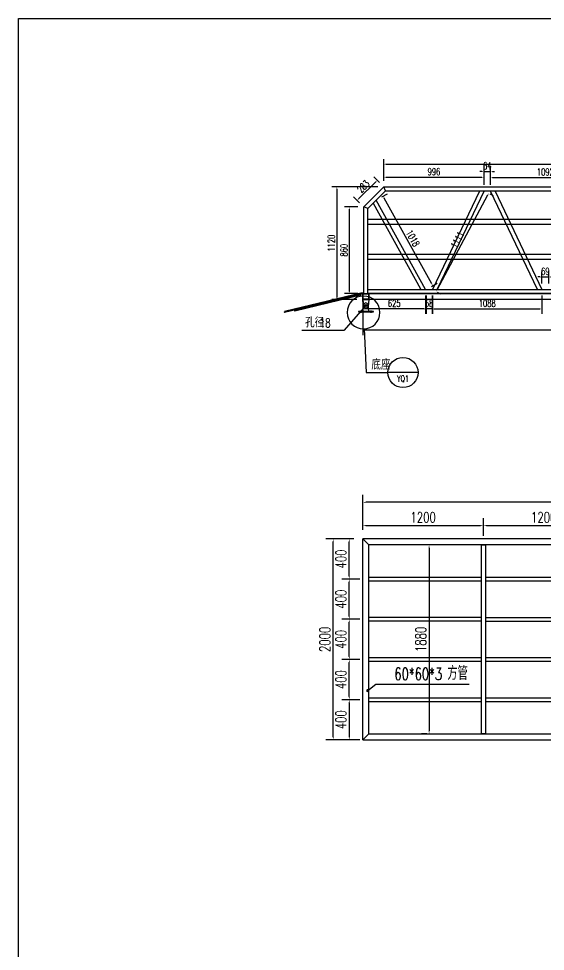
# Model space of a CAD drawing. Header units: millimetres. Extents: x -1003406 to 3312184, y 81337 to 716393.
# Drawn here: x 1114456 to 1119697, y 439920 to 449201 of the extents above; entities that cross this region are included whole.
import ezdxf
from ezdxf.enums import TextEntityAlignment as Align

# ---------------------------------------------------------------- set-up
doc = ezdxf.new("R2010")
doc.units = ezdxf.units.MM
doc.header["$LTSCALE"] = 10
doc.linetypes.add('CENTER2', pattern=[28.575, 19.05, -3.175, 3.175, -3.175])
doc.layers.get('0').update_dxf_attribs({"linetype": 'CONTINUOUS'})
doc.layers.get('Defpoints').update_dxf_attribs({"linetype": 'CONTINUOUS'})
for name, color, linetype in [('DIM_IDEN', 3, 'CONTINUOUS'), ('DIM_LEAD', 3, 'CONTINUOUS'), ('PKNG-SIGN', 7, 'CONTINUOUS'), ('PUB_TEXT', 7, 'CONTINUOUS')]:
    doc.layers.add(name, color=color, linetype=linetype)
doc.styles.add('_TCH_DIM', font='SIMPLEX', dxfattribs={"bigfont": 'GBCBIG'})
doc.styles.add('_TCH_LABEL', font='COMPLEX', dxfattribs={"bigfont": 'GBCBIG'})
doc.styles.get("Standard").update_dxf_attribs({"font": 'simplex.shx', "width": 0.7, "bigfont": 'hztxt.shx'})
doc.styles.add('STANDARD_T3', font='simplex.shx', dxfattribs={"width": 0.7, "bigfont": 'gbcbig.shx'})
doc.dimstyles.new('W&&20', dxfattribs={"dimtxt": 70, "dimasz": 20, "dimexe": 50, "dimexo": 60, "dimgap": 20, "dimtad": 1, "dimdec": 0, "dimzin": 0, "dimdsep": 46, "dimtxsty": 'STANDARD_T3', "dimcen": 0.09, "dimclrd": 1, "dimclre": 1, "dimclrt": 7, "dimazin": 2, "dimtfac": 1, "dimtdec": 0, "dimtix": 1, "dimtmove": 2, "dimatfit": 3, "dimfxl": 100, "dimtolj": 1, "dimtzin": 0, "dimarcsym": 0})
doc.dimstyles.new('W&&30', dxfattribs={"dimtxt": 105, "dimasz": 30, "dimexe": 75, "dimexo": 90, "dimgap": 30, "dimtad": 1, "dimdec": 0, "dimzin": 0, "dimdsep": 46, "dimtxsty": 'STANDARD_T3', "dimcen": 0.09, "dimclrd": 1, "dimclre": 1, "dimclrt": 7, "dimazin": 2, "dimtfac": 1, "dimtdec": 0, "dimtix": 1, "dimtmove": 2, "dimatfit": 3, "dimfxl": 100, "dimtolj": 1, "dimtzin": 0, "dimarcsym": 0})

# ---------------------------------------------------------------- blocks, each defined once
blk = doc.blocks.new('*D125')
at = {"color": 1, "lineweight": -2, "transparency": 16777216}
for p, q in [((1117790.5, 444024), (1117511, 444024)), ((1117586, 442054), (1117586, 443994)), ((1117790.5, 442024), (1117511, 442024))]:
    blk.add_line(p, q, dxfattribs=at)
at = {"color": 1, "transparency": 16777216}
for points in [[(1117581, 443994), (1117591, 443994), (1117586, 444024)], [(1117581, 442054), (1117591, 442054), (1117586, 442024)]]:
    blk.add_solid(points, dxfattribs=at)
at = {"layer": 'Defpoints', "color": 0, "transparency": 16777216}
for p in [(1117586, 444024), (1117880.5, 444024), (1117880.5, 442024)]:
    blk.add_point(p, dxfattribs=at)
at = {"color": 7, "transparency": 16777216, "insert": (1117503.5, 443024), "char_height": 105, "attachment_point": 5, "rotation": 90, "style": 'STANDARD_T3'}
blk.add_mtext('\\A1;2000', dxfattribs=at)
blk = doc.blocks.new('*D79')
at = {"color": 1, "lineweight": -2, "transparency": 16777216}
for p, q in [((1117880.5, 444114), (1117880.5, 444231.2)), ((1119080.5, 444054), (1119080.5, 444231.2)), ((1117910.5, 444156.2), (1119050.5, 444156.2))]:
    blk.add_line(p, q, dxfattribs=at)
at = {"color": 1, "transparency": 16777216}
for points in [[(1117910.5, 444161.2), (1117910.5, 444151.2), (1117880.5, 444156.2)], [(1119050.5, 444161.2), (1119050.5, 444151.2), (1119080.5, 444156.2)]]:
    blk.add_solid(points, dxfattribs=at)
at = {"layer": 'Defpoints', "color": 0, "transparency": 16777216}
for p in [(1119080.5, 444156.2), (1117880.5, 444024), (1119080.5, 443964)]:
    blk.add_point(p, dxfattribs=at)
at = {"color": 7, "transparency": 16777216, "insert": (1118480.5, 444238.7), "char_height": 105, "attachment_point": 5, "style": 'STANDARD_T3'}
blk.add_mtext('\\A1;1200', dxfattribs=at)
blk = doc.blocks.new('*D126')
at = {"color": 1, "lineweight": -2, "transparency": 16777216}
for p, q in [((1117880.5, 444114), (1117880.5, 444463.3)), ((1123880.5, 444114), (1123880.5, 444463.3)), ((1123850.5, 444388.3), (1117910.5, 444388.3))]:
    blk.add_line(p, q, dxfattribs=at)
at = {"color": 1, "transparency": 16777216}
for points in [[(1117910.5, 444393.3), (1117910.5, 444383.3), (1117880.5, 444388.3)], [(1123850.5, 444393.3), (1123850.5, 444383.3), (1123880.5, 444388.3)]]:
    blk.add_solid(points, dxfattribs=at)
at = {"layer": 'Defpoints', "color": 0, "transparency": 16777216}
for p in [(1117880.5, 444388.3), (1117880.5, 444024), (1123880.5, 444024)]:
    blk.add_point(p, dxfattribs=at)
at = {"color": 7, "transparency": 16777216, "insert": (1120880.5, 444470.8), "char_height": 105, "attachment_point": 5, "style": 'STANDARD_T3'}
blk.add_mtext('\\A1;6000', dxfattribs=at)
blk = doc.blocks.new('*D87')
at = {"layer": 'Defpoints', "color": 0, "transparency": 16777216}
for p in [(1118608.5, 443964), (1118539.7, 442084), (1118608.5, 442084)]:
    blk.add_point(p, dxfattribs=at)
at = {"layer": 'PKNG-SIGN', "color": 1, "lineweight": -2, "transparency": 16777216}
for p, q in [((1118518.5, 443964), (1118464.7, 443964)), ((1118539.7, 443934), (1118539.7, 442114)), ((1118518.5, 442084), (1118464.7, 442084))]:
    blk.add_line(p, q, dxfattribs=at)
at = {"layer": 'PKNG-SIGN', "color": 1, "transparency": 16777216}
for points in [[(1118534.7, 443934), (1118544.7, 443934), (1118539.7, 443964)], [(1118534.7, 442114), (1118544.7, 442114), (1118539.7, 442084)]]:
    blk.add_solid(points, dxfattribs=at)
at = {"layer": 'PKNG-SIGN', "color": 7, "transparency": 16777216, "insert": (1118457.2, 443024), "char_height": 105, "attachment_point": 5, "rotation": 90, "style": 'STANDARD_T3'}
blk.add_mtext('\\A1;1880', dxfattribs=at)
blk = doc.blocks.new('*D75')
at = {"color": 1, "lineweight": -2, "transparency": 16777216}
for p, q in [((1117850.5, 442424.2), (1117670.4, 442424.2)), ((1117745.4, 442394.2), (1117745.4, 442054)), ((1117850.5, 442024), (1117670.4, 442024))]:
    blk.add_line(p, q, dxfattribs=at)
at = {"color": 1, "transparency": 16777216}
for points in [[(1117740.4, 442394.2), (1117750.4, 442394.2), (1117745.4, 442424.2)], [(1117740.4, 442054), (1117750.4, 442054), (1117745.4, 442024)]]:
    blk.add_solid(points, dxfattribs=at)
at = {"layer": 'Defpoints', "color": 0, "transparency": 16777216}
for p in [(1117940.5, 442424.2), (1117745.4, 442024), (1117940.5, 442024)]:
    blk.add_point(p, dxfattribs=at)
at = {"color": 7, "transparency": 16777216, "insert": (1117662.9, 442224.1), "char_height": 105, "attachment_point": 5, "rotation": 90, "style": 'STANDARD_T3'}
blk.add_mtext('\\A1;400', dxfattribs=at)
blk = doc.blocks.new('*U35')
blk.add_lwpolyline([(-20, 940), (20, 940), (20, -940), (-20, -940)], close=True)
blk = doc.blocks.new('*U36')
at = {"color": 0, "linetype": 'ByBlock', "lineweight": -2, "transparency": 16777216}
for p in [(0, 0), (1200, 0), (2400, 0), (3600, 0)]:
    blk.add_blockref('*U35', p, dxfattribs=at)
blk = doc.blocks.new('*D76')
at = {"color": 1, "lineweight": -2, "transparency": 16777216}
for p, q in [((1117850.5, 442824.2), (1117670.4, 442824.2)), ((1117745.4, 442454.2), (1117745.4, 442794.2)), ((1117850.5, 442424.2), (1117670.4, 442424.2))]:
    blk.add_line(p, q, dxfattribs=at)
at = {"color": 1, "transparency": 16777216}
for points in [[(1117740.4, 442794.2), (1117750.4, 442794.2), (1117745.4, 442824.2)], [(1117740.4, 442454.2), (1117750.4, 442454.2), (1117745.4, 442424.2)]]:
    blk.add_solid(points, dxfattribs=at)
at = {"layer": 'Defpoints', "color": 0, "transparency": 16777216}
for p in [(1117745.4, 442824.2), (1117940.5, 442824.2, 3), (1117940.5, 442424.2)]:
    blk.add_point(p, dxfattribs=at)
at = {"color": 7, "transparency": 16777216, "insert": (1117662.9, 442624.2), "char_height": 105, "attachment_point": 5, "rotation": 90, "style": 'STANDARD_T3'}
blk.add_mtext('\\A1;400', dxfattribs=at)
blk = doc.blocks.new('*D77')
at = {"color": 1, "lineweight": -2, "transparency": 16777216}
for p, q in [((1117850.5, 443224.2), (1117670.4, 443224.2)), ((1117745.4, 442854.2), (1117745.4, 443194.2)), ((1117850.5, 442824.2), (1117670.4, 442824.2))]:
    blk.add_line(p, q, dxfattribs=at)
at = {"color": 1, "transparency": 16777216}
for points in [[(1117740.4, 443194.2), (1117750.4, 443194.2), (1117745.4, 443224.2)], [(1117740.4, 442854.2), (1117750.4, 442854.2), (1117745.4, 442824.2)]]:
    blk.add_solid(points, dxfattribs=at)
at = {"layer": 'Defpoints', "color": 0, "transparency": 16777216}
for p in [(1117745.4, 443224.2), (1117940.5, 443224.2, 6), (1117940.5, 442824.2, 3)]:
    blk.add_point(p, dxfattribs=at)
at = {"color": 7, "transparency": 16777216, "insert": (1117662.9, 443024.2), "char_height": 105, "attachment_point": 5, "rotation": 90, "style": 'STANDARD_T3'}
blk.add_mtext('\\A1;400', dxfattribs=at)
blk = doc.blocks.new('*D78')
at = {"color": 1, "lineweight": -2, "transparency": 16777216}
for p, q in [((1117850.5, 443624.2), (1117670.4, 443624.2)), ((1117745.4, 443254.2), (1117745.4, 443594.2)), ((1117850.5, 443224.2), (1117670.4, 443224.2))]:
    blk.add_line(p, q, dxfattribs=at)
at = {"color": 1, "transparency": 16777216}
for points in [[(1117740.4, 443594.2), (1117750.4, 443594.2), (1117745.4, 443624.2)], [(1117740.4, 443254.2), (1117750.4, 443254.2), (1117745.4, 443224.2)]]:
    blk.add_solid(points, dxfattribs=at)
at = {"layer": 'Defpoints', "color": 0, "transparency": 16777216}
for p in [(1117745.4, 443624.2), (1117940.5, 443624.2, 9), (1117940.5, 443224.2, 6)]:
    blk.add_point(p, dxfattribs=at)
at = {"color": 7, "transparency": 16777216, "insert": (1117662.9, 443424.2), "char_height": 105, "attachment_point": 5, "rotation": 90, "style": 'STANDARD_T3'}
blk.add_mtext('\\A1;400', dxfattribs=at)
blk = doc.blocks.new('*D123')
at = {"color": 1, "lineweight": -2, "transparency": 16777216}
for p, q in [((1117790.5, 444024), (1117670.4, 444024)), ((1117745.4, 443654.2), (1117745.4, 443994)), ((1117850.5, 443624.2), (1117670.4, 443624.2))]:
    blk.add_line(p, q, dxfattribs=at)
at = {"color": 1, "transparency": 16777216}
for points in [[(1117740.4, 443994), (1117750.4, 443994), (1117745.4, 444024)], [(1117740.4, 443654.2), (1117750.4, 443654.2), (1117745.4, 443624.2)]]:
    blk.add_solid(points, dxfattribs=at)
at = {"layer": 'Defpoints', "color": 0, "transparency": 16777216}
for p in [(1117745.4, 444024), (1117880.5, 444024), (1117940.5, 443624.2, 9)]:
    blk.add_point(p, dxfattribs=at)
at = {"color": 7, "transparency": 16777216, "insert": (1117662.9, 443824.1), "char_height": 105, "attachment_point": 5, "rotation": 90, "style": 'STANDARD_T3'}
blk.add_mtext('\\A1;400', dxfattribs=at)
blk = doc.blocks.new('*D101')
at = {"color": 1, "lineweight": -2, "transparency": 16777216}
for p, q in [((1117830.5, 447326.5), (1117698.8, 447326.5)), ((1117748.8, 446486.5), (1117748.8, 447306.5)), ((1117830.5, 446466.5), (1117698.8, 446466.5))]:
    blk.add_line(p, q, dxfattribs=at)
at = {"color": 1, "transparency": 16777216}
for points in [[(1117745.5, 447306.5), (1117752.1, 447306.5), (1117748.8, 447326.5)], [(1117745.5, 446486.5), (1117752.1, 446486.5), (1117748.8, 446466.5)]]:
    blk.add_solid(points, dxfattribs=at)
at = {"layer": 'Defpoints', "color": 0, "transparency": 16777216}
for p in [(1117748.8, 447326.5), (1117890.5, 447326.5), (1117890.5, 446466.5)]:
    blk.add_point(p, dxfattribs=at)
at = {"color": 7, "transparency": 16777216, "insert": (1117693.8, 446896.5), "char_height": 70, "attachment_point": 5, "rotation": 90, "style": 'STANDARD_T3'}
blk.add_mtext('\\A1;860', dxfattribs=at)
blk = doc.blocks.new('*D53')
at = {"color": 1, "lineweight": -2, "transparency": 16777216}
for p, q in [((1118048.1, 447568.9), (1117989.3, 447627.7)), ((1117838.8, 447406.5), (1118010.5, 447578.2)), ((1117848.1, 447368.9), (1117789.3, 447427.7))]:
    blk.add_line(p, q, dxfattribs=at)
at = {"color": 1, "transparency": 16777216}
for points in [[(1118008.1, 447580.6), (1118012.9, 447575.9), (1118024.6, 447592.4)], [(1117836.4, 447408.9), (1117841.1, 447404.1), (1117824.6, 447392.4)]]:
    blk.add_solid(points, dxfattribs=at)
at = {"layer": 'Defpoints', "color": 0, "transparency": 16777216}
for p in [(1118024.6, 447592.4), (1118090.5, 447526.5), (1117890.5, 447326.5)]:
    blk.add_point(p, dxfattribs=at)
at = {"color": 7, "transparency": 16777216, "insert": (1117885.7, 447531.2), "char_height": 70, "attachment_point": 5, "rotation": 45, "style": 'STANDARD_T3'}
blk.add_mtext('\\A1;283', dxfattribs=at)
blk = doc.blocks.new('*D54')
at = {"color": 1, "lineweight": -2, "transparency": 16777216}
for p, q in [((1118090.5, 447586.5), (1118090.5, 447803.5)), ((1123670.5, 447586.5), (1123670.5, 447803.5)), ((1118110.5, 447753.5), (1123650.5, 447753.5))]:
    blk.add_line(p, q, dxfattribs=at)
at = {"color": 1, "transparency": 16777216}
for points in [[(1118110.5, 447756.8), (1118110.5, 447750.2), (1118090.5, 447753.5)], [(1123650.5, 447756.8), (1123650.5, 447750.2), (1123670.5, 447753.5)]]:
    blk.add_solid(points, dxfattribs=at)
at = {"layer": 'Defpoints', "color": 0, "transparency": 16777216}
for p in [(1123670.5, 447753.5), (1118090.5, 447526.5), (1123670.5, 447526.5)]:
    blk.add_point(p, dxfattribs=at)
at = {"color": 7, "transparency": 16777216, "insert": (1120880.5, 447808.5), "char_height": 70, "attachment_point": 5, "style": 'STANDARD_T3'}
blk.add_mtext('\\A1;5580', dxfattribs=at)
blk = doc.blocks.new('*D55')
at = {"color": 1, "lineweight": -2, "transparency": 16777216}
for p, q in [((1118030.5, 447526.5), (1117572.5, 447526.5)), ((1117622.5, 447506.5), (1117622.5, 446426.5)), ((1117820.5, 446406.5), (1117572.5, 446406.5))]:
    blk.add_line(p, q, dxfattribs=at)
at = {"color": 1, "transparency": 16777216}
for points in [[(1117619.1, 447506.5), (1117625.8, 447506.5), (1117622.5, 447526.5)], [(1117619.1, 446426.5), (1117625.8, 446426.5), (1117622.5, 446406.5)]]:
    blk.add_solid(points, dxfattribs=at)
at = {"layer": 'Defpoints', "color": 0, "transparency": 16777216}
for p in [(1118090.5, 447526.5), (1117622.5, 446406.5), (1117880.5, 446406.5)]:
    blk.add_point(p, dxfattribs=at)
at = {"color": 7, "transparency": 16777216, "insert": (1117567.5, 446966.5), "char_height": 70, "attachment_point": 5, "rotation": 90, "style": 'STANDARD_T3'}
blk.add_mtext('\\A1;1120', dxfattribs=at)
blk = doc.blocks.new('*D56')
at = {"color": 1, "lineweight": -2, "transparency": 16777216}
for p, q in [((1118090.5, 447586.5), (1118090.5, 447672.6)), ((1118110.5, 447622.6), (1119066.3, 447622.6)), ((1119086.3, 447546.5), (1119086.3, 447672.6))]:
    blk.add_line(p, q, dxfattribs=at)
at = {"color": 1, "transparency": 16777216}
for points in [[(1118110.5, 447626), (1118110.5, 447619.3), (1118090.5, 447622.6)], [(1119066.3, 447626), (1119066.3, 447619.3), (1119086.3, 447622.6)]]:
    blk.add_solid(points, dxfattribs=at)
at = {"layer": 'Defpoints', "color": 0, "transparency": 16777216}
for p in [(1119086.3, 447622.6), (1118090.5, 447526.5), (1119086.3, 447486.5)]:
    blk.add_point(p, dxfattribs=at)
at = {"color": 7, "transparency": 16777216, "insert": (1118588.4, 447677.6), "char_height": 70, "attachment_point": 5, "style": 'STANDARD_T3'}
blk.add_mtext('\\A1;996', dxfattribs=at)
blk = doc.blocks.new('*D103')
at = {"color": 1, "lineweight": -2, "transparency": 16777216}
for p, q in [((1117880.5, 446406.5), (1117880.5, 446051.8)), ((1123880.5, 446406.5), (1123880.5, 446051.8)), ((1123860.5, 446101.8), (1117900.5, 446101.8))]:
    blk.add_line(p, q, dxfattribs=at)
at = {"color": 1, "transparency": 16777216}
for points in [[(1117900.5, 446105.1), (1117900.5, 446098.5), (1117880.5, 446101.8)], [(1123860.5, 446105.1), (1123860.5, 446098.5), (1123880.5, 446101.8)]]:
    blk.add_solid(points, dxfattribs=at)
at = {"layer": 'Defpoints', "color": 0, "transparency": 16777216}
for p in [(1117880.5, 446466.5), (1123880.5, 446466.5), (1117880.5, 446101.8)]:
    blk.add_point(p, dxfattribs=at)
at = {"color": 7, "transparency": 16777216, "insert": (1120880.5, 446156.8), "char_height": 70, "attachment_point": 5, "style": 'STANDARD_T3'}
blk.add_mtext('\\A1;6000', dxfattribs=at)
blk = doc.blocks.new('*D60')
at = {"color": 1, "lineweight": -2, "transparency": 16777216}
for p, q in [((1118511.3, 446446.5), (1118511.3, 446261.9)), ((1118568.9, 446446.5), (1118568.9, 446261.9)), ((1118491.3, 446311.9), (1118471.3, 446311.9)), ((1118568.9, 446311.9), (1118511.3, 446311.9)), ((1118588.9, 446311.9), (1118608.9, 446311.9))]:
    blk.add_line(p, q, dxfattribs=at)
at = {"color": 1, "transparency": 16777216}
for points in [[(1118491.3, 446315.3), (1118491.3, 446308.6), (1118511.3, 446311.9)], [(1118588.9, 446315.3), (1118588.9, 446308.6), (1118568.9, 446311.9)]]:
    blk.add_solid(points, dxfattribs=at)
at = {"layer": 'Defpoints', "color": 0, "transparency": 16777216}
for p in [(1118511.3, 446506.5), (1118568.9, 446506.5), (1118511.3, 446311.9)]:
    blk.add_point(p, dxfattribs=at)
at = {"color": 7, "transparency": 16777216, "insert": (1118540.1, 446366.9), "char_height": 70, "attachment_point": 5, "style": 'STANDARD_T3'}
blk.add_mtext('\\A1;58', dxfattribs=at)
blk = doc.blocks.new('*D104')
at = {"color": 1, "lineweight": -2, "transparency": 16777216}
for p, q in [((1117880.5, 446406.5), (1117880.5, 446261.9)), ((1118505.6, 446446.5), (1118505.6, 446261.9)), ((1118485.6, 446311.9), (1117900.5, 446311.9))]:
    blk.add_line(p, q, dxfattribs=at)
at = {"color": 1, "transparency": 16777216}
for points in [[(1117900.5, 446315.3), (1117900.5, 446308.6), (1117880.5, 446311.9)], [(1118485.6, 446315.3), (1118485.6, 446308.6), (1118505.6, 446311.9)]]:
    blk.add_solid(points, dxfattribs=at)
at = {"layer": 'Defpoints', "color": 0, "transparency": 16777216}
for p in [(1118505.6, 446506.5), (1117880.5, 446466.5), (1117880.5, 446311.9)]:
    blk.add_point(p, dxfattribs=at)
at = {"color": 7, "transparency": 16777216, "insert": (1118193, 446366.9), "char_height": 70, "attachment_point": 5, "style": 'STANDARD_T3'}
blk.add_mtext('\\A1;625', dxfattribs=at)
blk = doc.blocks.new('*D41')
at = {"color": 1, "lineweight": -2, "transparency": 16777216}
for p, q in [((1118574.4, 446446.5), (1118574.4, 446261.9)), ((1119662.2, 446446.5), (1119662.2, 446261.9)), ((1118594.4, 446311.9), (1119642.2, 446311.9))]:
    blk.add_line(p, q, dxfattribs=at)
at = {"color": 1, "transparency": 16777216}
for points in [[(1118594.4, 446315.3), (1118594.4, 446308.6), (1118574.4, 446311.9)], [(1119642.2, 446315.3), (1119642.2, 446308.6), (1119662.2, 446311.9)]]:
    blk.add_solid(points, dxfattribs=at)
at = {"layer": 'Defpoints', "color": 0, "transparency": 16777216}
for p in [(1118574.4, 446506.5), (1119662.2, 446506.5), (1119662.2, 446311.9)]:
    blk.add_point(p, dxfattribs=at)
at = {"color": 7, "transparency": 16777216, "insert": (1119118.3, 446366.9), "char_height": 70, "attachment_point": 5, "style": 'STANDARD_T3'}
blk.add_mtext('\\A1;1088', dxfattribs=at)
blk = doc.blocks.new('*D42')
at = {"color": 1, "lineweight": -2, "transparency": 16777216}
for p, q in [((1118070, 447426.1), (1118127, 447457.7)), ((1118567.3, 446560.4), (1118093, 447415.9)), ((1118563.7, 446535.6), (1118620.7, 446567.2))]:
    blk.add_line(p, q, dxfattribs=at)
at = {"color": 1, "transparency": 16777216}
for points in [[(1118095.9, 447417.6), (1118090, 447414.3), (1118083.3, 447433.4)], [(1118570.2, 446562.1), (1118564.4, 446558.8), (1118577, 446542.9)]]:
    blk.add_solid(points, dxfattribs=at)
at = {"layer": 'Defpoints', "color": 0, "transparency": 16777216}
for p in [(1118083.3, 447433.4), (1118017.5, 447397), (1118511.3, 446506.5)]:
    blk.add_point(p, dxfattribs=at)
at = {"color": 7, "transparency": 16777216, "insert": (1118378.2, 447014.9), "char_height": 70, "attachment_point": 5, "rotation": 299.00635, "style": 'STANDARD_T3'}
blk.add_mtext('\\A1;1018', dxfattribs=at)
blk = doc.blocks.new('*D43')
at = {"color": 1, "lineweight": -2, "transparency": 16777216}
for p, q in [((1119662.2, 446566.5), (1119662.2, 446680)), ((1119730.9, 446566.5), (1119730.9, 446680)), ((1119642.2, 446630), (1119622.2, 446630)), ((1119662.2, 446630), (1119730.9, 446630)), ((1119750.9, 446630), (1119770.9, 446630))]:
    blk.add_line(p, q, dxfattribs=at)
at = {"color": 1, "transparency": 16777216}
for points in [[(1119642.2, 446633.3), (1119642.2, 446626.6), (1119662.2, 446630)], [(1119750.9, 446633.3), (1119750.9, 446626.6), (1119730.9, 446630)]]:
    blk.add_solid(points, dxfattribs=at)
at = {"layer": 'Defpoints', "color": 0, "transparency": 16777216}
for p in [(1119730.9, 446630), (1119662.2, 446506.5), (1119730.9, 446506.5)]:
    blk.add_point(p, dxfattribs=at)
at = {"color": 7, "transparency": 16777216, "insert": (1119696.5, 446685), "char_height": 70, "attachment_point": 5, "style": 'STANDARD_T3'}
blk.add_mtext('\\A1;69', dxfattribs=at)
blk = doc.blocks.new('*D50')
at = {"color": 1, "lineweight": -2, "transparency": 16777216}
for p, q in [((1118619.7, 446502), (1119123.9, 447446.7)), ((1119144.8, 447458.3), (1119177.4, 447440.8)), ((1118621.8, 446478.3), (1118654.4, 446460.8))]:
    blk.add_line(p, q, dxfattribs=at)
at = {"color": 1, "transparency": 16777216}
for points in [[(1119121, 447448.3), (1119126.9, 447445.2), (1119133.3, 447464.4)], [(1118616.8, 446503.6), (1118622.7, 446500.5), (1118610.3, 446484.4)]]:
    blk.add_solid(points, dxfattribs=at)
at = {"layer": 'Defpoints', "color": 0, "transparency": 16777216}
for p in [(1119091.9, 447486.5), (1119133.3, 447464.4), (1118568.9, 446506.5)]:
    blk.add_point(p, dxfattribs=at)
at = {"color": 7, "transparency": 16777216, "insert": (1118823.3, 447000.3), "char_height": 70, "attachment_point": 5, "rotation": 61.91124, "style": 'STANDARD_T3'}
blk.add_mtext('\\A1;1111', dxfattribs=at)
blk = doc.blocks.new('*D51')
at = {"color": 1, "lineweight": -2, "transparency": 16777216}
for p, q in [((1119150.3, 447546.3), (1119150.3, 447669.3)), ((1119170.3, 447619.3), (1120222.8, 447619.3)), ((1120242.8, 447546.5), (1120242.8, 447669.3))]:
    blk.add_line(p, q, dxfattribs=at)
at = {"color": 1, "transparency": 16777216}
for points in [[(1119170.3, 447622.6), (1119170.3, 447616), (1119150.3, 447619.3)], [(1120222.8, 447622.6), (1120222.8, 447616), (1120242.8, 447619.3)]]:
    blk.add_solid(points, dxfattribs=at)
at = {"layer": 'Defpoints', "color": 0, "transparency": 16777216}
for p in [(1120242.8, 447619.3), (1119150.3, 447486.3), (1120242.8, 447486.5)]:
    blk.add_point(p, dxfattribs=at)
at = {"color": 7, "transparency": 16777216, "insert": (1119696.6, 447674.3), "char_height": 70, "attachment_point": 5, "style": 'STANDARD_T3'}
blk.add_mtext('\\A1;1092', dxfattribs=at)
blk = doc.blocks.new('*D90')
at = {"color": 1, "lineweight": -2, "transparency": 16777216}
for p, q in [((1119086.3, 447546.5), (1119086.3, 447731.2)), ((1119150.2, 447546.5), (1119150.2, 447731.2)), ((1119066.3, 447681.2), (1119046.3, 447681.2)), ((1119086.3, 447681.2), (1119150.2, 447681.2)), ((1119170.2, 447681.2), (1119190.2, 447681.2))]:
    blk.add_line(p, q, dxfattribs=at)
at = {"color": 1, "transparency": 16777216}
for points in [[(1119066.3, 447684.5), (1119066.3, 447677.9), (1119086.3, 447681.2)], [(1119170.2, 447684.5), (1119170.2, 447677.9), (1119150.2, 447681.2)]]:
    blk.add_solid(points, dxfattribs=at)
at = {"layer": 'Defpoints', "color": 0, "transparency": 16777216}
for p in [(1119150.2, 447681.2), (1119086.3, 447486.5), (1119150.2, 447486.5)]:
    blk.add_point(p, dxfattribs=at)
at = {"color": 7, "transparency": 16777216, "insert": (1119118.3, 447736.2), "char_height": 70, "attachment_point": 5, "style": 'STANDARD_T3'}
blk.add_mtext('\\A1;64', dxfattribs=at)
blk = doc.blocks.new('*U39')
for points in [[(-1820, -19.8), (-2940, -19.8), (-2940, 20.2), (-1820, 20.2)], [(-1780, 19.5), (-620, 19.5)], [(-580, 19.5), (580, 19.5)], [(620, 19.5), (1780, 19.5)], [(1820, 20.5), (2940, 20.5), (2940, -19.5), (1820, -19.5)], [(-620, -20.5), (-1780, -20.5)], [(580, -20.5), (-580, -20.5)], [(1780, -20.5), (620, -20.5)]]:
    blk.add_lwpolyline(points)
blk = doc.blocks.new('*U40')
at = {"layer": 'PKNG-SIGN', "color": 0, "linetype": 'ByBlock', "lineweight": -2, "transparency": 16777216}
for p in [(0, 1200), (0, 800), (0, 400), (0, 0)]:
    blk.add_blockref('*U39', p, dxfattribs=at)
blk = doc.blocks.new('*D686')
at = {"color": 1, "lineweight": -2, "transparency": 16777216}
for p, q in [((1119080.5, 444054), (1119080.5, 444231.2)), ((1120280.5, 444054), (1120280.5, 444231.2)), ((1119110.5, 444156.2), (1120250.5, 444156.2))]:
    blk.add_line(p, q, dxfattribs=at)
at = {"color": 1, "transparency": 16777216}
for points in [[(1119110.5, 444161.2), (1119110.5, 444151.2), (1119080.5, 444156.2)], [(1120250.5, 444161.2), (1120250.5, 444151.2), (1120280.5, 444156.2)]]:
    blk.add_solid(points, dxfattribs=at)
at = {"layer": 'Defpoints', "color": 0, "transparency": 16777216}
for p in [(1120280.5, 444156.2), (1119080.5, 443964), (1120280.5, 443964)]:
    blk.add_point(p, dxfattribs=at)
at = {"color": 7, "transparency": 16777216, "insert": (1119680.5, 444238.7), "char_height": 105, "attachment_point": 5, "style": 'STANDARD_T3'}
blk.add_mtext('\\A1;1200', dxfattribs=at)

msp = doc.modelspace()

# ---------------------------------------------------------------- linework, layer by layer
at = {"color": 4}
for p, q in [((1118107.1, 447486.5), (1118090.5, 447526.5)), ((1117930.5, 447309.9), (1117890.5, 447326.5))]:
    msp.add_line(p, q, dxfattribs=at)
at = {"color": 0}
for p, q in [((1119040.3, 447484.4), (1118574.4, 446506.5)), ((1119087.4, 447488.7), (1118620.4, 446508.7)), ((1119149.2, 447488.7), (1119616.2, 446508.7)), ((1119196.3, 447484.4), (1119662.2, 446506.5)), ((1118457.5, 446508.9), (1117985.4, 447362.9)), ((1118505.6, 446506.5), (1118013.2, 447394.6)), ((1117930.5, 447206.5), (1123830.5, 447206.5)), ((1117930.5, 447156.5), (1123830.5, 447156.5)), ((1117930.5, 446856.5), (1123830.5, 446856.5)), ((1117930.5, 446806.5), (1123830.5, 446806.5))]:
    msp.add_line(p, q, dxfattribs=at)
at = {"color": 3}
for p, q in [((1117880.5, 446466.5), (1123825.5, 446466.5)), ((1117880.5, 446386.5), (1117880.5, 446466.5)), ((1117880.5, 442024), (1117880.5, 444024)), ((1117940.5, 443964), (1117880.5, 444024)), ((1123880.5, 444024), (1117880.5, 444024)), ((1117940.5, 442084), (1117940.5, 443964)), ((1123820.5, 443964), (1117940.5, 443964)), ((1117940.5, 442084), (1117880.5, 442024)), ((1117940.5, 442084), (1123820.5, 442084)), ((1117880.5, 442024), (1123880.5, 442024))]:
    msp.add_line(p, q, dxfattribs=at)
at = {"color": 1}
msp.add_line((1117880.5, 446466.5), (1117880.5, 446466.5), dxfattribs=at)
at = {"color": 3, "lineweight": 5}
msp.add_line((1117880.5, 446386.5), (1117880.5, 446466.5), dxfattribs=at)
for p, q in [((1117880.5, 446406.5), (1117940.5, 446406.5)), ((1117880.5, 446406.5), (1117888.1, 446335.5)), ((1117940.5, 446406.5), (1117932.9, 446335.5)), ((1117881.2, 446286.2), (1117887.9, 446357.3)), ((1117941.3, 446285.9), (1117932.8, 446357.8)), ((1117951.1, 446285.9), (1117871.1, 446285.9)), ((1117951.1, 446285.9), (1117871.1, 446285.9)), ((1117941.1, 446285.9), (1117881.1, 446285.9))]:
    msp.add_line(p, q)
at = {"color": 3, "linetype": 'CENTER2'}
for p, q in [((1117861, 446296.9), (1117861.3, 446272.6)), ((1117961, 446298), (1117961.3, 446273.8))]:
    msp.add_line(p, q, dxfattribs=at)
at = {"color": 2}
msp.add_lwpolyline([(1114456.5, 449200.6), (1134017, 449200.6), (1134017, 433868.1), (1114456.5, 433868.1)], close=True, dxfattribs=at)
at = {"color": 4}
for points in [[(1117890.5, 446466.5), (1117890.5, 447326.5), (1118090.5, 447526.5)], [(1118090.5, 447526.5), (1123670.5, 447526.5), (1123870.5, 447326.5), (1123870.5, 446466.5)], [(1117930.5, 446466.5), (1117930.5, 447309.9), (1118107.1, 447486.5)], [(1118107.1, 447486.5), (1123653.9, 447486.5), (1123830.5, 447309.9), (1123830.5, 446466.5)], [(1123825.5, 446466.5), (1117930.5, 446466.5), (1117930.5, 446506.5), (1123830.5, 446506.5)]]:
    msp.add_lwpolyline(points, dxfattribs=at)
msp.add_lwpolyline([(1117098.8, 446282.9), (1117099.5, 446280, 0.414214), (1117100.7, 446279.3), (1117876.3, 446465.4, 0.416514), (1117877, 446466.6), (1117876, 446470.5, 0.411917), (1117874.8, 446471.3), (1117100.3, 446285.3)], format="xyb")
for points in [[(1117200.9, 446303.3), (1117858.2, 446461.1), (1117861.2, 446448.5), (1117203.9, 446290.7)], [(1117880.5, 446466.5), (1117940.5, 446466.5), (1117940.5, 446406.5), (1117880.5, 446406.5)], [(1117883.5, 446463.5), (1117937.5, 446463.5), (1117937.5, 446409.5), (1117883.5, 446409.5)], [(1117986.1, 446285.9), (1117836.1, 446285.9), (1117836.2, 446281.9), (1117986.2, 446281.9)], [(1117853.1, 446285.9), (1117869.1, 446285.9), (1117869.1, 446281.9), (1117853.1, 446281.9)], [(1117953.1, 446285.9), (1117969.1, 446285.9), (1117969.1, 446281.9), (1117953.1, 446281.9)]]:
    msp.add_lwpolyline(points, close=True)
msp.add_lwpolyline([(1117202, 446298.5), (1117859.4, 446456.2)])
at = {"color": 3}
msp.add_lwpolyline([(1123825.5, 446406.5), (1117880.5, 446406.5), (1117880.5, 446466.5), (1123825.5, 446466.5)], dxfattribs=at)
msp.add_circle((1117910.5, 446346.5), 9)
msp.add_circle((1117910.5, 446346.5), 9)
msp.add_circle((1117910.5, 446346.5), 9)
msp.add_circle((1117910.5, 446346.5), 9)
for start, end in [(26.86336, 154.47225), (206.19556, 333.80444)]:
    msp.add_arc((1117910.5, 446346.5), 25, start, end)
at = {"layer": 'DIM_IDEN'}
for p, q in [((1117910.5, 446346.5), (1117692.1, 446096.7)), ((1117692.1, 446096.7), (1117273.7, 446096.7)), ((1117894.5, 446113.6), (1117912.8, 445679.2)), ((1117912.8, 445679.2), (1118130, 445679.2)), ((1118430, 445679.2), (1118130, 445679.2))]:
    msp.add_line(p, q, dxfattribs=at)
msp.add_lwpolyline([(1118051.3, 446277.2, 1), (1117724, 446277.2, 1)], format="xyb", close=True, dxfattribs=at)
at = {"layer": 'DIM_IDEN', "const_width": 12}
msp.add_lwpolyline([(1117914.4, 446351, 1), (1117906.5, 446342, 1)], format="xyb", close=True, dxfattribs=at)
at = {"layer": 'DIM_IDEN'}
msp.add_circle((1118280, 445679.2), 150, dxfattribs=at)
at = {"layer": 'DIM_LEAD'}
for p, q in [((1117930, 442514.6), (1118010.7, 442578.8)), ((1118010.7, 442578.8), (1118938.6, 442578.8))]:
    msp.add_line(p, q, dxfattribs=at)
at = {"layer": 'DIM_LEAD', "const_width": 16}
msp.add_lwpolyline([(1117923.7, 442509.7, 1), (1117936.3, 442519.6, 1)], format="xyb", close=True, dxfattribs=at)

# ---------------------------------------------------------------- block references
at = {"color": 2}
msp.add_blockref('*U36', (1119080.5, 443024), dxfattribs=at)
at = {"layer": 'PKNG-SIGN', "color": 1}
msp.add_blockref('*U40', (1120880.5, 442423.9), dxfattribs=at)

# ---------------------------------------------------------------- texts
at = {"layer": 'PUB_TEXT', "color": 7}
for s, height, style, p in [('孔径', 101.28, '_TCH_LABEL', (1117305.2, 446128.2)), ('方管', 135.04, '_TCH_DIM', (1118722.3, 442620.8))]:
    msp.add_text(s, height=height, dxfattribs=dict(at, style=style)).set_placement(p)
at = {"layer": 'PUB_TEXT', "color": 7, "width": 0.705882}
for s, height, style, p in [('18', 89.25, '_TCH_LABEL', (1117452.6, 446128.2)), ('60*60*3', 119, '_TCH_DIM', (1118194.3, 442620.8))]:
    msp.add_text(s, height=height, dxfattribs=dict(at, style=style)).set_placement(p)
at = {"layer": 'PUB_TEXT', "color": 7, "width": 0.7}
msp.add_text('底座', height=105, dxfattribs=at).set_placement((1117965.4, 445707.4))
at = {"layer": 'PUB_TEXT', "color": 7, "style": '_TCH_LABEL', "width": 0.807692}
msp.add_text('YQ1', height=60.54, dxfattribs=at).set_placement((1118219.5, 445588), (1118340.6, 445588), align=Align.FIT)

# ---------------------------------------------------------------- dimensions: what is measured, and where the dimension line sits
for p1, p2, distance, picture, middle in [((1118090.5, 447526.5), (1123670.5, 447526.5), 227, '*D54', (1120880.5, 447808.5)), ((1117890.5, 447326.5), (1118090.5, 447526.5), 93.1, '*D53', (1117885.7, 447531.2)), ((1118511.3, 446506.5), (1118017.5, 447397), -75.1, '*D42', (1118378.2, 447014.9)), ((1118568.9, 446506.5), (1119091.9, 447486.5), -47, '*D50', (1118823.3, 447000.3))]:
    dim = msp.add_aligned_dim(p1=p1, p2=p2, distance=distance, dimstyle='W&&20')
    dim.commit()
    dim.dimension.update_dxf_attribs({"geometry": picture, "text_midpoint": middle})
for base, p1, p2, dimstyle, picture, middle in [((1119086.3, 447622.6), (1118090.5, 447526.5), (1119086.3, 447486.5), 'W&&20', '*D56', (1118588.4, 447677.6)), ((1119150.2, 447681.2), (1119086.3, 447486.5), (1119150.2, 447486.5), 'W&&20', '*D90', (1119118.3, 447736.2)), ((1120242.8043, 447619.3124), (1119150.3199, 447486.3485), (1120242.8043, 447486.5078), 'W&&20', '*D51', (1119696.5621, 447674.3124)), ((1119730.9, 446630), (1119662.2, 446506.5), (1119730.9, 446506.5), 'W&&20', '*D43', (1119696.5, 446685)), ((1117880.5, 446311.9), (1118505.6, 446506.5), (1117880.5, 446466.5), 'W&&20', '*D104', (1118193, 446366.9)), ((1118511.3, 446311.9), (1118568.9, 446506.5), (1118511.3, 446506.5), 'W&&20', '*D60', (1118540.1, 446366.9)), ((1119662.2, 446311.9), (1118574.4, 446506.5), (1119662.2, 446506.5), 'W&&20', '*D41', (1119118.3, 446366.9)), ((1117880.5, 446101.8), (1123880.5, 446466.5), (1117880.5, 446466.5), 'W&&20', '*D103', (1120880.5, 446156.8)), ((1117880.5, 444388.3), (1123880.5, 444024), (1117880.5, 444024), 'W&&30', '*D126', (1120880.5, 444470.8)), ((1119080.5, 444156.2), (1117880.5, 444024), (1119080.5, 443964), 'W&&30', '*D79', (1118480.5, 444238.7))]:
    dim = msp.add_linear_dim(base=base, p1=p1, p2=p2, dimstyle=dimstyle)
    dim.commit()
    dim.dimension.update_dxf_attribs({"geometry": picture, "text_midpoint": middle})
for base, p1, p2, dimstyle, picture, middle in [((1117622.5, 446406.5), (1118090.5, 447526.5), (1117880.5, 446406.5), 'W&&20', '*D55', (1117567.5, 446966.5)), ((1117748.8, 447326.5), (1117890.5, 446466.5), (1117890.5, 447326.5), 'W&&20', '*D101', (1117693.8, 446896.5)), ((1117586, 444024), (1117880.5, 442024), (1117880.5, 444024), 'W&&30', '*D125', (1117503.5, 443024)), ((1117745.4, 442024), (1117940.5, 442424.2), (1117940.5, 442024), 'W&&30', '*D75', (1117662.9, 442224.1))]:
    dim = msp.add_linear_dim(base=base, p1=p1, p2=p2, angle=90, dimstyle=dimstyle)
    dim.commit()
    dim.dimension.update_dxf_attribs({"geometry": picture, "text_midpoint": middle})
at = {"color": 0}
dim = msp.add_linear_dim(base=(1120280.5, 444156.2), p1=(1119080.5, 443964), p2=(1120280.5, 443964), dimstyle='W&&30', dxfattribs=at)
dim.commit()
dim.dimension.update_dxf_attribs({"geometry": '*D686', "text_midpoint": (1119680.5, 444238.7)})
at = {"color": 1}
for base, p1, p2, picture, middle in [((1117745.4, 444024), (1117940.5, 443624.2, 9), (1117880.5, 444024), '*D123', (1117662.9, 443824.1)), ((1117745.4, 443624.2), (1117940.5, 443224.2, 6), (1117940.5, 443624.2, 9), '*D78', (1117662.9, 443424.2)), ((1117745.4, 443224.2), (1117940.5, 442824.2, 3), (1117940.5, 443224.2, 6), '*D77', (1117662.9, 443024.2)), ((1117745.4, 442824.2), (1117940.5, 442424.2), (1117940.5, 442824.2, 3), '*D76', (1117662.9, 442624.2))]:
    dim = msp.add_linear_dim(base=base, p1=p1, p2=p2, angle=90, dimstyle='W&&30', dxfattribs=at)
    dim.commit()
    dim.dimension.update_dxf_attribs({"geometry": picture, "text_midpoint": middle})
at = {"layer": 'PKNG-SIGN', "color": 1}
dim = msp.add_linear_dim(base=(1118539.7, 442084), p1=(1118608.5, 443964), p2=(1118608.5, 442084), angle=90, dimstyle='W&&30', dxfattribs=at)
dim.commit()
dim.dimension.update_dxf_attribs({"geometry": '*D87', "text_midpoint": (1118457.2, 443024)})

doc.saveas('drawing.dxf')
